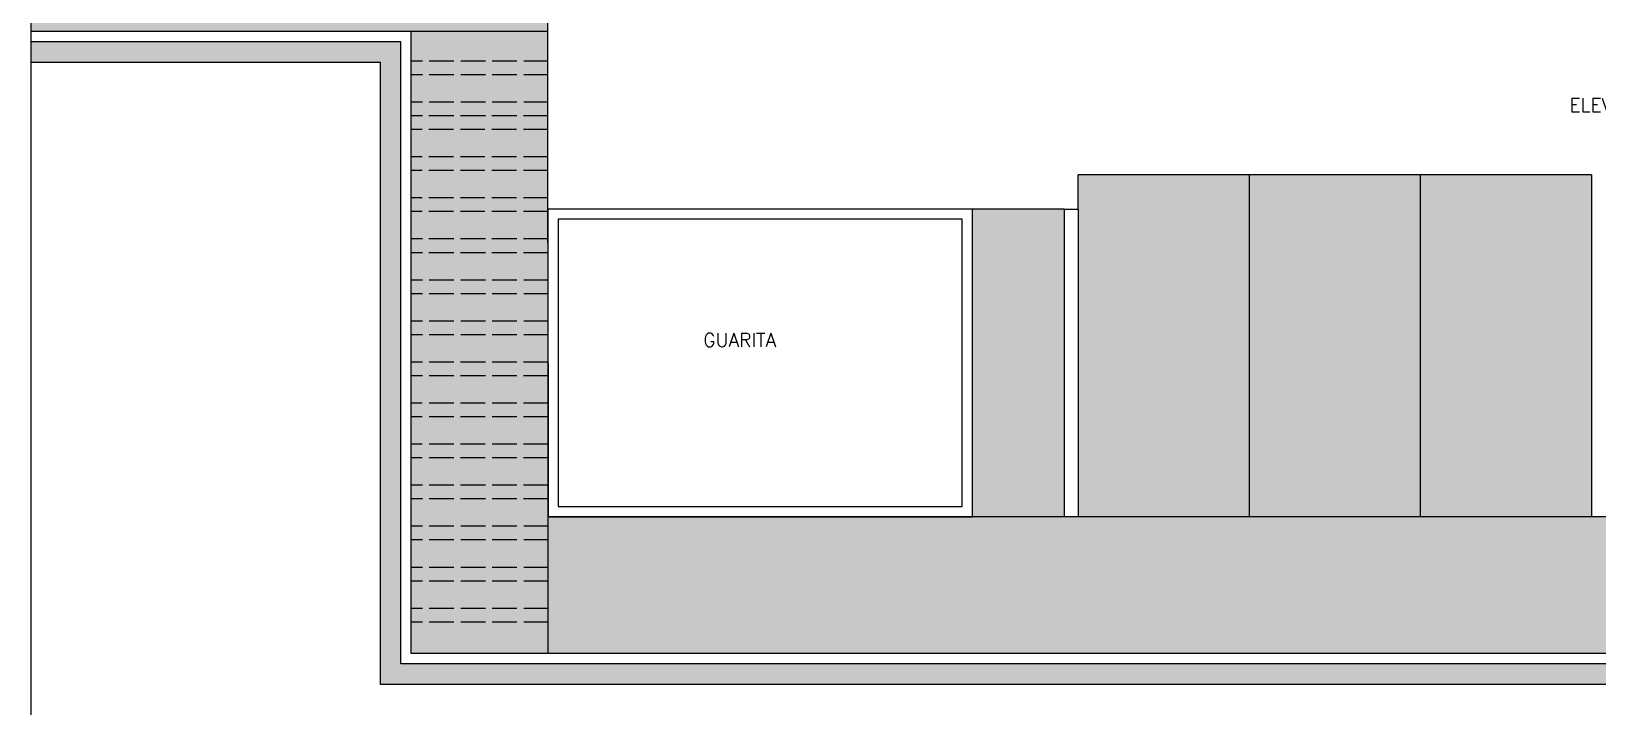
# Model space of a CAD drawing. Header units: inches. Extents: x -55 to 235, y -47 to 159.
# Drawn here: x 159.79 to 182.67, y -5.47 to 4.4 of the extents above; entities that cross this region are included whole.
import ezdxf

# ---------------------------------------------------------------- set-up
doc = ezdxf.new("R2010")
doc.units = ezdxf.units.IN
doc.header["$LTSCALE"] = 0.03
doc.header["$MEASUREMENT"] = 0
doc.linetypes.add('ACAD_ISO02W100', pattern=[15, 12, -3])
doc.layers.add('AI-Texto amb-tit', color=4, linetype='Continuous')
doc.styles.add('RS100', font='romans.shx', dxfattribs={"height": 0.2})
pattern_1 = [(37.5, (0, 0), (-0.003149668, 0.09634119), [0, -0.076, 0, -0.085, 0, -0.08125]), (7.5, (0, 0), (0.08848884, 0.1411073), [0, -0.041, 0, -0.0685, 0, -0.02625]), (327.5, (-0.0615, 0), (0.155707093, 0.000282953), [0, -0.025, 0, -0.09, 0, -0.1175]), (317.5, (-0.0615, 0), (0.15030633, 0.04388378), [0, -0.0125, 0, -0.059, 0, -0.0675])]

msp = doc.modelspace()

# ---------------------------------------------------------------- hatches: boundary and pattern name
h = msp.add_hatch(color=254)
h.dxf.hatch_style = 1
h.paths.add_polyline_path([(167.339, 15.921), (165.337, 15.921), (165.337, -4.694), (167.339, -4.694)])
h = msp.add_hatch(color=4)
h.dxf.hatch_style = 1
h.paths.add_polyline_path([(167.331, 7.405), (159.787, 7.404), (159.787, 4.404), (167.331, 4.405)])
h = msp.add_hatch()
h.set_pattern_fill('AR-SAND', scale=0.05)
h.set_pattern_definition(pattern_1)
h.paths.add_polyline_path([(165.187, 4.254), (159.787, 4.254), (159.787, 3.954), (165.187, 3.954)])
h = msp.add_hatch()
h.set_pattern_fill('AR-SAND', scale=0.05)
h.set_pattern_definition(pattern_1)
h.paths.add_polyline_path([(165.186, 3.954), (164.887, 3.954), (164.887, -4.844), (165.187, -4.844)])
h = msp.add_hatch(color=253)
h.dxf.hatch_style = 1
h.paths.add_polyline_path([(182.576, 2.306), (180.076, 2.306), (180.076, -2.694), (182.576, -2.694)])
h.paths.add_polyline_path([(180.076, 2.306), (177.576, 2.306), (177.576, -2.694), (180.076, -2.694)])
h.paths.add_polyline_path([(177.576, 2.306), (175.076, 2.306), (175.076, 1.806), (175.076, -2.694), (177.576, -2.694)])
h = msp.add_hatch(color=3)
h.dxf.hatch_style = 1
h.paths.add_polyline_path([(174.876, 1.806), (173.536, 1.806), (173.536, -2.694), (174.876, -2.694)])
h = msp.add_hatch(color=254)
h.dxf.hatch_style = 1
h.paths.add_polyline_path([(219.872, -2.694), (167.338, -2.694), (167.338, -4.694), (219.872, -4.694)])
h = msp.add_hatch()
h.set_pattern_fill('AR-SAND', scale=0.05)
h.set_pattern_definition([(37.5, (0, -0.15), (-0.003149668, 0.096341188), [0, -0.076, 0, -0.085, 0, -0.08125]), (7.5, (0, -0.15), (0.088488835, 0.1411073), [0, -0.041, 0, -0.0685, 0, -0.02625]), (327.5, (-0.0615, -0.15), (0.155707093, 0.000282953), [0, -0.025, 0, -0.09, 0, -0.1175]), (317.5, (-0.0615, -0.15), (0.15030633, 0.04388378), [0, -0.0125, 0, -0.059, 0, -0.0675])])
h.paths.add_polyline_path([(165.337, -5.144), (165.337, -4.844), (164.887, -4.844), (164.887, -5.144)])
h.paths.add_polyline_path([(165.337, -4.844), (165.337, -5.144), (220.322, -5.144), (220.322, -4.844)])

# ---------------------------------------------------------------- linework, layer by layer
for p, q in [((159.787, -25.629), (159.787, 18.371)), ((159.787, 4.404), (164.787, 4.404)), ((164.787, 4.404), (167.332, 4.404)), ((165.337, -4.694), (165.337, 4.404)), ((159.787, 4.254), (165.187, 4.254)), ((165.187, -4.844), (165.187, 4.254)), ((159.787, 3.954), (164.887, 3.954)), ((164.887, -5.144), (164.887, 3.954)), ((182.576, 2.306), (175.076, 2.306)), ((175.076, 1.806), (175.076, 2.306)), ((177.576, 2.306), (177.576, -2.694)), ((180.076, 2.306), (180.076, -2.694)), ((182.576, 2.306), (182.576, -2.694)), ((174.876, 1.806), (173.536, 1.806)), ((174.876, 1.806), (174.876, -2.694)), ((174.876, 1.806), (175.076, 1.806)), ((175.076, 1.806), (175.076, -2.694)), ((186.189, -2.694), (167.338, -2.694)), ((219.872, -4.694), (165.337, -4.694)), ((220.022, -4.844), (165.187, -4.844)), ((220.322, -5.144), (164.887, -5.144))]:
    msp.add_line(p, q)
at = {"linetype": 'ACAD_ISO02W100'}
for p, q in [((167.339, 3.968), (165.337, 3.968)), ((167.339, 3.768), (165.337, 3.768)), ((167.339, 3.368), (165.337, 3.368)), ((167.339, 3.368), (165.337, 3.368)), ((167.334, 3.168), (165.332, 3.168)), ((167.334, 3.168), (165.332, 3.168)), ((167.339, 3.168), (165.337, 3.168)), ((167.334, 2.968), (165.332, 2.968)), ((167.334, 2.568), (165.332, 2.568)), ((167.334, 2.368), (165.332, 2.368)), ((167.334, 1.968), (165.332, 1.968)), ((167.334, 1.768), (165.332, 1.768)), ((167.334, 1.368), (165.332, 1.368)), ((167.334, 1.368), (165.332, 1.368)), ((167.334, 1.168), (165.332, 1.168)), ((167.339, 1.368), (165.337, 1.368)), ((167.339, 1.368), (165.337, 1.368)), ((167.339, 1.168), (165.337, 1.168)), ((167.339, 0.768), (165.337, 0.768)), ((167.339, 0.568), (165.337, 0.568)), ((167.339, 0.168), (165.337, 0.168)), ((167.339, -0.032), (165.337, -0.032)), ((167.337, -0.432), (165.335, -0.432)), ((167.337, -0.432), (165.336, -0.432)), ((167.339, -0.432), (165.337, -0.432)), ((167.339, -0.432), (165.337, -0.432)), ((167.337, -0.632), (165.335, -0.632)), ((167.339, -0.632), (165.337, -0.632)), ((167.337, -1.032), (165.335, -1.032)), ((167.337, -1.232), (165.335, -1.232)), ((167.337, -1.632), (165.336, -1.632)), ((167.337, -1.832), (165.335, -1.832)), ((167.337, -2.232), (165.335, -2.232)), ((167.337, -2.232), (165.335, -2.232)), ((167.339, -2.232), (165.337, -2.232)), ((167.339, -2.232), (165.337, -2.232)), ((167.337, -2.432), (165.335, -2.432)), ((167.339, -2.432), (165.337, -2.432)), ((167.339, -2.832), (165.337, -2.832)), ((167.339, -3.032), (165.337, -3.032)), ((167.339, -3.432), (165.337, -3.432)), ((167.339, -3.632), (165.337, -3.632)), ((167.339, -4.032), (165.337, -4.032)), ((167.339, -4.032), (165.337, -4.032)), ((167.339, -4.232), (165.337, -4.232)), ((167.339, -4.694), (165.337, -4.694)), ((167.339, -4.694), (165.337, -4.694))]:
    msp.add_line(p, q, dxfattribs=at)
msp.add_lwpolyline([(167.339, -4.694), (167.33, 7.314), (167.33, 10.619)])
for points in [[(167.338, -2.694), (173.536, -2.694), (173.536, 1.806), (167.334, 1.806)], [(167.484, -2.544), (173.386, -2.544), (173.386, 1.656), (167.484, 1.656)]]:
    msp.add_lwpolyline(points, close=True)

# ---------------------------------------------------------------- texts
at = {"layer": 'AI-Texto amb-tit', "char_height": 0.2, "width": 3.69087, "attachment_point": 1, "style": 'RS100'}
for s, insert in [('ELEVADORES SERVIÇO', (182.254, 3.429)), ('GUARITA', (169.602, -0.009))]:
    msp.add_mtext(s, dxfattribs=dict(at, insert=insert))

doc.saveas('drawing.dxf')
